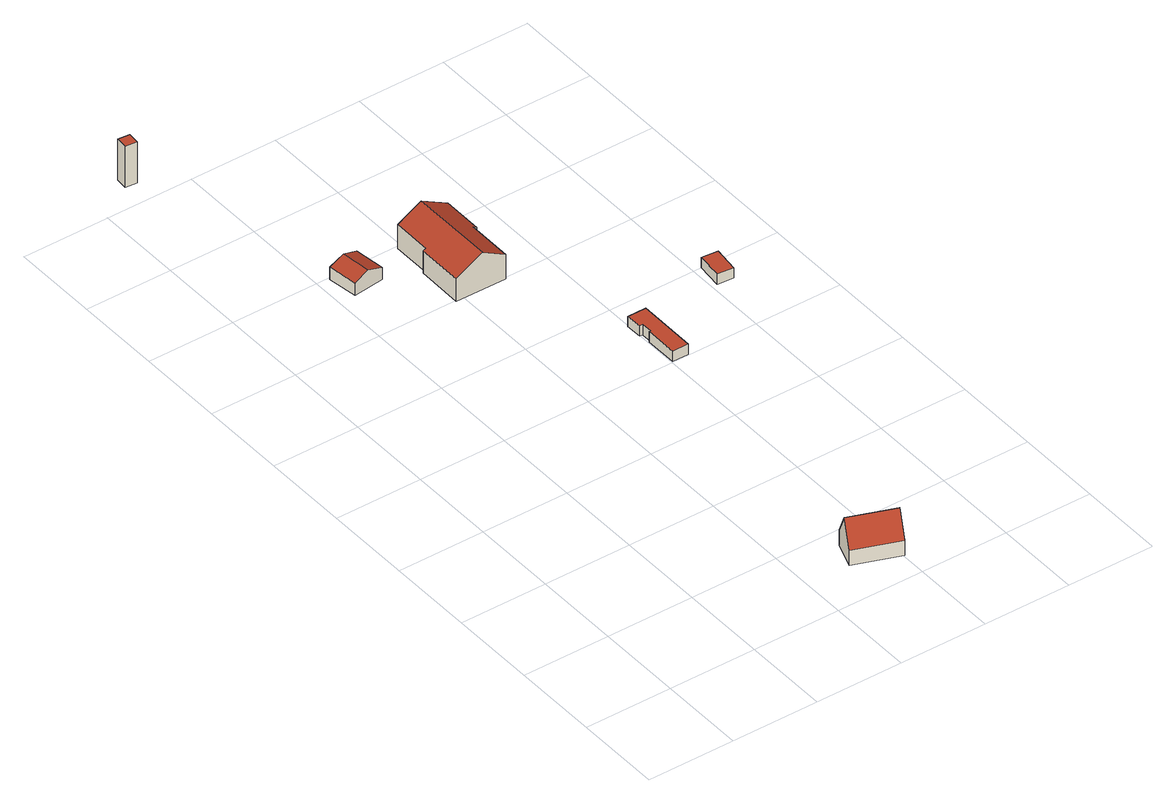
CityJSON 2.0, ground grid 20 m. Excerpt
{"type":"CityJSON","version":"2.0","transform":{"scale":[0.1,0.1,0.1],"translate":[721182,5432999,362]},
"CityObjects":{
"building1":{"type":"Building","attributes":{"Gemeindeschluessel":"09375199","HoeheDach":"377.900","HoeheGrund":"368.730","Methode":"2000","NiedrigsteTraufeDesGebaeudes":"372.375","Geometrietyp2DReferenz":"3000","measuredHeight":9.17,"function":"31001_1000","roofType":"3100"},"address":[{"Country":"Germany","Locality":"Sinzing","ThoroughfareName":"Zur Marienhöhe 4"}],"geometry":[{"type":"Solid","lod":"2","boundaries":[[[[0,1,2,3]],[[4,2,1,5]],[[6,0,3,7]],[[8,6,7,9]],[[9,7,3,2,4]],[[5,1,0,6,8]],[[9,4,5,8]]]],"semantics":{"surfaces":[{"type":"RoofSurface","Dachneigung":"30.565","Dachorientierung":"22.740","Flaeche":"70.552","Z_MAX":"9.170","Z_MAX_ASL":"377.900","Z_MIN":"3.645","Z_MIN_ASL":"372.375"},{"type":"WallSurface","Flaeche":"40.072","Z_MAX":"3.645","Z_MAX_ASL":"372.375","Z_MIN":"-0.000","Z_MIN_ASL":"368.730"},{"type":"RoofSurface","Dachneigung":"30.565","Dachorientierung":"202.740","Flaeche":"70.552","Z_MAX":"9.170","Z_MAX_ASL":"377.900","Z_MIN":"3.645","Z_MIN_ASL":"372.375"},{"type":"WallSurface","Flaeche":"41.815","Z_MAX":"9.170","Z_MAX_ASL":"377.900","Z_MIN":"-0.000","Z_MIN_ASL":"368.730"},{"type":"GroundSurface","Flaeche":"71.753","Z_MAX":"-0.000","Z_MAX_ASL":"368.730","Z_MIN":"-0.000","Z_MIN_ASL":"368.730"}],"values":[[0,1,2,1,3,3,4]]}}]},
"building2":{"type":"Building","attributes":{"Gemeindeschluessel":"09375199","HoeheDach":"383.515","HoeheGrund":"373.460","Methode":"3100","NiedrigsteTraufeDesGebaeudes":"383.515","Geometrietyp2DReferenz":"3000","measuredHeight":10.05,"function":"31001_2000","roofType":"1000"},"geometry":[{"type":"Solid","lod":"2","boundaries":[[[[10,11,12,13]],[[11,14,15,12]],[[13,12,15,16]],[[17,10,13,16]],[[17,14,11,10]],[[14,17,16,15]]]],"semantics":{"surfaces":[{"type":"WallSurface","Flaeche":"27.233","Z_MAX":"10.055","Z_MAX_ASL":"383.515","Z_MIN":"0.000","Z_MIN_ASL":"373.460"},{"type":"WallSurface","Flaeche":"27.935","Z_MAX":"10.055","Z_MAX_ASL":"383.515","Z_MIN":"0.000","Z_MIN_ASL":"373.460"},{"type":"GroundSurface","Flaeche":"7.511","Z_MAX":"0.000","Z_MAX_ASL":"373.460","Z_MIN":"0.000","Z_MIN_ASL":"373.460"},{"type":"WallSurface","Flaeche":"27.835","Z_MAX":"10.055","Z_MAX_ASL":"383.515","Z_MIN":"0.000","Z_MIN_ASL":"373.460"},{"type":"RoofSurface","Dachneigung":"90.000","Dachorientierung":"-1.000","Flaeche":"7.511","Z_MAX":"10.055","Z_MAX_ASL":"383.515","Z_MIN":"10.055","Z_MIN_ASL":"383.515"},{"type":"WallSurface","Flaeche":"27.241","Z_MAX":"10.055","Z_MAX_ASL":"383.515","Z_MIN":"0.000","Z_MIN_ASL":"373.460"}],"values":[[0,1,2,3,4,5]]}}]},
"building3":{"type":"Building","attributes":{"Gemeindeschluessel":"09375199","HoeheDach":"377.085","HoeheGrund":"372.840","Methode":"1000","NiedrigsteTraufeDesGebaeudes":"375.762","Geometrietyp2DReferenz":"3000","measuredHeight":4.25,"function":"31001_2000","roofType":"3100"},"geometry":[{"type":"Solid","lod":"2","boundaries":[[[[18,19,20,21]],[[22,18,21,23]],[[24,25,26,27]],[[26,19,18,22,27]],[[25,20,19,26]],[[24,23,21,20,25]],[[27,22,23,24]]]],"semantics":{"surfaces":[{"type":"RoofSurface","Dachneigung":"69.740","Dachorientierung":"82.864","Flaeche":"26.541","Z_MAX":"4.245","Z_MAX_ASL":"377.085","Z_MIN":"2.922","Z_MIN_ASL":"375.762"},{"type":"RoofSurface","Dachneigung":"69.740","Dachorientierung":"262.864","Flaeche":"26.541","Z_MAX":"4.245","Z_MAX_ASL":"377.085","Z_MIN":"2.922","Z_MIN_ASL":"375.762"},{"type":"GroundSurface","Flaeche":"49.798","Z_MAX":"0.000","Z_MAX_ASL":"372.840","Z_MIN":"0.000","Z_MIN_ASL":"372.840"},{"type":"WallSurface","Flaeche":"25.688","Z_MAX":"4.245","Z_MAX_ASL":"377.085","Z_MIN":"0.000","Z_MIN_ASL":"372.840"},{"type":"WallSurface","Flaeche":"20.299","Z_MAX":"2.922","Z_MAX_ASL":"375.762","Z_MIN":"0.000","Z_MIN_ASL":"372.840"}],"values":[[0,1,2,3,4,3,4]]}}]},
"building4":{"type":"Building","attributes":{"Gemeindeschluessel":"09375199","HoeheDach":"378.647","HoeheGrund":"369.670","Methode":"1000","NiedrigsteTraufeDesGebaeudes":"375.144","Geometrietyp2DReferenz":"3000","measuredHeight":8.98,"function":"31001_1000","roofType":"3100"},"address":[{"Country":"Germany","Locality":"Sinzing","ThoroughfareName":"Zur Marienhöhe 6"}],"geometry":[{"type":"Solid","lod":"2","boundaries":[[[[28,29,30,31]],[[32,33,30,29,34,35]],[[36,37,32,35,38]],[[37,39,40,41,33,32]],[[38,35,34,42]],[[43,40,39,44]],[[44,39,37,36]],[[31,30,33,41,45]],[[31,45,43,44,36,38,42,28]],[[45,41,40,43]],[[42,34,29,28]]]],"semantics":{"surfaces":[{"type":"WallSurface","Flaeche":"52.306","Z_MAX":"5.840","Z_MAX_ASL":"375.510","Z_MIN":"0.000","Z_MIN_ASL":"369.670"},{"type":"RoofSurface","Dachneigung":"60.868","Dachorientierung":"272.529","Flaeche":"134.975","Z_MAX":"8.977","Z_MAX_ASL":"378.647","Z_MIN":"5.474","Z_MIN_ASL":"375.144"},{"type":"WallSurface","Flaeche":"86.041","Z_MAX":"8.977","Z_MAX_ASL":"378.647","Z_MIN":"0.000","Z_MIN_ASL":"369.670"},{"type":"RoofSurface","Dachneigung":"60.868","Dachorientierung":"92.529","Flaeche":"131.681","Z_MAX":"8.977","Z_MAX_ASL":"378.647","Z_MIN":"5.474","Z_MIN_ASL":"375.144"},{"type":"WallSurface","Flaeche":"58.758","Z_MAX":"5.477","Z_MAX_ASL":"375.148","Z_MIN":"0.000","Z_MIN_ASL":"369.670"},{"type":"WallSurface","Flaeche":"4.805","Z_MAX":"5.948","Z_MAX_ASL":"375.618","Z_MIN":"0.000","Z_MIN_ASL":"369.670"},{"type":"WallSurface","Flaeche":"61.951","Z_MAX":"5.948","Z_MAX_ASL":"375.618","Z_MIN":"0.000","Z_MIN_ASL":"369.670"},{"type":"WallSurface","Flaeche":"87.154","Z_MAX":"8.977","Z_MAX_ASL":"378.647","Z_MIN":"0.000","Z_MIN_ASL":"369.670"},{"type":"GroundSurface","Flaeche":"232.924","Z_MAX":"0.000","Z_MAX_ASL":"369.670","Z_MIN":"0.000","Z_MIN_ASL":"369.670"},{"type":"WallSurface","Flaeche":"50.932","Z_MAX":"5.480","Z_MAX_ASL":"375.150","Z_MIN":"0.000","Z_MIN_ASL":"369.670"},{"type":"WallSurface","Flaeche":"3.682","Z_MAX":"5.840","Z_MAX_ASL":"375.510","Z_MIN":"0.000","Z_MIN_ASL":"369.670"}],"values":[[0,1,2,3,4,5,6,7,8,9,10]]}}]},
"building5":{"type":"Building","attributes":{"Gemeindeschluessel":"09375199","HoeheDach":"369.580","HoeheGrund":"367.080","Methode":"1000","NiedrigsteTraufeDesGebaeudes":"369.580","Geometrietyp2DReferenz":"3000","measuredHeight":2.5,"function":"31001_2000","roofType":"1000","storeysAboveGround":1},"geometry":[{"type":"Solid","lod":"2","boundaries":[[[[46,47,48,49]],[[50,51,52,53]],[[54,55,56,57]],[[58,59,60,61]],[[49,48,55,54]],[[53,52,59,58]],[[60,59,52,51,56,55,48,47]],[[61,60,47,46]],[[53,58,61,46,49,54,57,50]],[[57,56,51,50]]]],"semantics":{"surfaces":[{"type":"WallSurface","Flaeche":"18.775","Z_MAX":"2.500","Z_MAX_ASL":"369.580","Z_MIN":"0.000","Z_MIN_ASL":"367.080"},{"type":"WallSurface","Flaeche":"9.200","Z_MAX":"2.500","Z_MAX_ASL":"369.580","Z_MIN":"0.000","Z_MIN_ASL":"367.080"},{"type":"WallSurface","Flaeche":"6.225","Z_MAX":"2.500","Z_MAX_ASL":"369.580","Z_MIN":"0.000","Z_MIN_ASL":"367.080"},{"type":"WallSurface","Flaeche":"34.176","Z_MAX":"2.500","Z_MAX_ASL":"369.580","Z_MIN":"0.000","Z_MIN_ASL":"367.080"},{"type":"WallSurface","Flaeche":"0.750","Z_MAX":"2.500","Z_MAX_ASL":"369.580","Z_MIN":"0.000","Z_MIN_ASL":"367.080"},{"type":"WallSurface","Flaeche":"10.525","Z_MAX":"2.500","Z_MAX_ASL":"369.580","Z_MIN":"0.000","Z_MIN_ASL":"367.080"},{"type":"RoofSurface","Dachneigung":"90.000","Dachorientierung":"-1.000","Flaeche":"52.088","Z_MAX":"2.500","Z_MAX_ASL":"369.580","Z_MIN":"2.500","Z_MIN_ASL":"369.580"},{"type":"WallSurface","Flaeche":"9.250","Z_MAX":"2.500","Z_MAX_ASL":"369.580","Z_MIN":"0.000","Z_MIN_ASL":"367.080"},{"type":"GroundSurface","Flaeche":"52.088","Z_MAX":"0.000","Z_MAX_ASL":"367.080","Z_MIN":"0.000","Z_MIN_ASL":"367.080"},{"type":"WallSurface","Flaeche":"1.750","Z_MAX":"2.500","Z_MAX_ASL":"369.580","Z_MIN":"0.000","Z_MIN_ASL":"367.080"}],"values":[[0,1,2,3,4,5,6,7,8,9]]}}]},
"building6":{"type":"Building","attributes":{"Gemeindeschluessel":"09375199","HoeheDach":"365.400","HoeheGrund":"362.900","Methode":"1000","NiedrigsteTraufeDesGebaeudes":"365.400","Geometrietyp2DReferenz":"3000","measuredHeight":2.5,"function":"31001_2463","roofType":"1000","storeysAboveGround":1},"geometry":[{"type":"Solid","lod":"2","boundaries":[[[[62,63,64,65]],[[66,67,68,69]],[[65,69,68,62]],[[62,68,67,63]],[[63,67,66,64]],[[64,66,69,65]]]],"semantics":{"surfaces":[{"type":"GroundSurface","Flaeche":"22.444","Z_MAX":"0.000","Z_MAX_ASL":"362.900","Z_MIN":"0.000","Z_MIN_ASL":"362.900"},{"type":"RoofSurface","Dachneigung":"90.000","Dachorientierung":"-1.000","Flaeche":"22.444","Z_MAX":"2.500","Z_MAX_ASL":"365.400","Z_MIN":"2.500","Z_MIN_ASL":"365.400"},{"type":"WallSurface","Flaeche":"14.842","Z_MAX":"2.500","Z_MAX_ASL":"365.400","Z_MIN":"0.000","Z_MIN_ASL":"362.900"},{"type":"WallSurface","Flaeche":"9.428","Z_MAX":"2.500","Z_MAX_ASL":"365.400","Z_MIN":"0.000","Z_MIN_ASL":"362.900"},{"type":"WallSurface","Flaeche":"14.837","Z_MAX":"2.500","Z_MAX_ASL":"365.400","Z_MIN":"0.000","Z_MIN_ASL":"362.900"},{"type":"WallSurface","Flaeche":"9.478","Z_MAX":"2.500","Z_MAX_ASL":"365.400","Z_MIN":"0.000","Z_MIN_ASL":"362.900"}],"values":[[0,1,2,3,4,5]]}}]}
},
"vertices":[
[571,32,159],[582,63,104],[479,102,104],[468,71,159],[479,102,67],[582,63,67],[560,2,104],[457,40,104],[560,2,67],[457,40,67],
[4,1749,215],[6,1776,215],[6,1776,115],[4,1749,115],[33,1773,215],[33,1773,115],[31,1746,115],[31,1746,215],
[198,1231,151],[234,1236,138],[225,1305,138],[190,1300,151],[163,1227,138],[154,1296,138],[154,1296,108],[225,1305,108],[234,1236,108],[163,1227,108],
[338,1236,77],[338,1236,135],[338,1326,135],[338,1326,77],[394,1129,166],[395,1326,166],[332,1236,131],[331,1129,131],[448,1128,77],[448,1128,136],[331,1129,77],[449,1233,136],[457,1233,131],[458,1326,131],[332,1236,77],[457,1233,77],[449,1233,77],[458,1326,77],
[572,760,51],[572,760,76],[572,835,76],[572,835,51],[568,860,51],[568,860,76],[567,897,76],[567,897,51],[575,835,51],[575,835,76],[575,860,76],[575,860,51],[610,897,51],[610,897,76],[609,760,76],[609,760,51],
[850,938,9],[813,942,9],[819,1001,9],[857,997,9],[819,1001,34],[813,942,34],[850,938,34],[857,997,34]
]}
